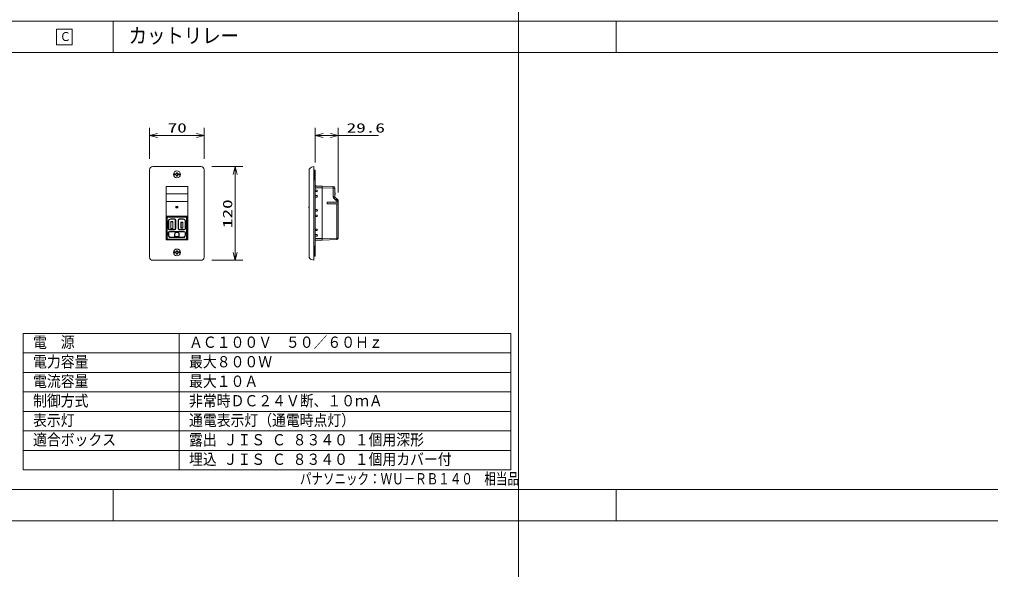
# Model space of a CAD drawing. Units: millimetres, scale not verified. Extents: x -811 to 811, y -280 to 280.
# Drawn here: x 153.6 to 402.6, y -139 to 2 of the extents above; entities that cross this region are included whole.
import ezdxf
from ezdxf.enums import TextEntityAlignment as Align

# ---------------------------------------------------------------- set-up
doc = ezdxf.new("R2010")
doc.units = ezdxf.units.MM
doc.header["$LTSCALE"] = 2
for name, color, linetype, lineweight in [('0-0_WAKU', 4, 'Continuous', 9), ('0-1_MOJI1', 7, 'Continuous', 9), ('0-2_SUNPO', 7, 'Continuous', 9), ('0-3_0', 7, 'Continuous', 9), ('0-6_GAIKEI', 4, 'Continuous', 9), ('0-8_WAKU-M', 7, 'Continuous', 9), ('0-9_(J)SP', 7, 'Continuous', 9)]:
    doc.layers.add(name, color=color, linetype=linetype, lineweight=lineweight)
doc.layers.add('0-5_相当品', color=4, linetype='Continuous')
doc.styles.add('ＭＳ ゴシック', font='')
doc.styles.get('ＭＳ ゴシック').set_extended_font_data('MS Gothic')

# ---------------------------------------------------------------- blocks, each defined once
blk = doc.blocks.new('_OPEN30')
at = {"layer": '0-3_0'}
blk.add_line((0, 0), (-2, 0), dxfattribs=at)
blk.add_lwpolyline([(-2, 0.536), (0, 0), (-2, -0.536)], dxfattribs=at)

msp = doc.modelspace()

# ---------------------------------------------------------------- linework, layer by layer
at = {"layer": '0-0_WAKU', "color": 3}
for p, q in [((154.595, -113.464), (154.595, -78.464)), ((154.595, -78.464), (279.595, -78.464)), ((194.595, -113.464), (194.595, -78.464)), ((279.595, -78.464), (279.595, -113.464)), ((154.595, -113.464), (279.595, -113.464))]:
    msp.add_line(p, q, dxfattribs=at)
at = {"layer": '0-0_WAKU'}
for p, q in [((154.595, -83.464), (279.595, -83.464)), ((154.595, -88.464), (279.595, -88.464)), ((154.595, -93.464), (279.595, -93.464)), ((154.595, -98.464), (279.595, -98.464)), ((154.595, -103.464), (279.595, -103.464)), ((154.595, -108.464), (279.595, -108.464))]:
    msp.add_line(p, q, dxfattribs=at)
at = {"layer": '0-2_SUNPO'}
for p, q in [((186.971, -33.707), (186.971, -25.732)), ((200.971, -33.707), (200.971, -25.732)), ((229.432, -34.618), (229.432, -25.732)), ((235.352, -42.367), (235.352, -25.732)), ((188.971, -27.732), (198.971, -27.732)), ((231.432, -27.732), (233.352, -27.732)), ((235.352, -27.732), (245.673, -27.732)), ((202.937, -35.707), (210.911, -35.707)), ((208.911, -37.707), (208.911, -57.707)), ((202.937, -59.707), (210.911, -59.707))]:
    msp.add_line(p, q, dxfattribs=at)
at = {"layer": '0-6_GAIKEI', "color": 7}
for p, q in [((186.971, -58.907), (186.971, -36.507)), ((187.771, -35.707), (200.171, -35.707)), ((200.971, -36.507), (200.971, -58.907)), ((227.872, -36.642), (227.872, -58.771)), ((229.072, -35.707), (228.465, -35.869)), ((229.072, -35.707), (229.072, -59.707)), ((229.432, -36.618), (229.072, -36.618)), ((229.192, -36.618), (229.192, -37.818)), ((229.432, -36.618), (229.432, -37.818)), ((229.192, -38.118), (229.072, -38.118)), ((229.432, -39.118), (229.072, -39.118)), ((229.192, -39.118), (229.192, -37.818)), ((229.432, -37.818), (229.432, -58.168)), ((227.872, -40.768), (227.872, -48.438)), ((231.226, -40.718), (229.432, -40.718)), ((234.062, -40.793), (231.237, -40.719)), ((234.452, -43.425), (234.452, -41.192)), ((196.747, -42.686), (191.187, -42.686)), ((191.187, -44.603), (196.747, -44.603)), ((234.976, -43.959), (234.523, -43.578)), ((235.352, -44.442), (235.352, -44.367)), ((235.352, -54.021), (235.352, -44.442)), ((229.432, -54.518), (231.226, -54.518)), ((231.237, -54.518), (234.962, -54.421)), ((229.072, -56.118), (229.432, -56.118)), ((229.072, -57.118), (229.192, -57.118)), ((229.192, -56.118), (229.192, -58.168)), ((200.171, -59.707), (187.771, -59.707)), ((229.072, -59.707), (228.465, -59.544)), ((229.072, -58.618), (229.432, -58.618)), ((229.192, -58.168), (229.192, -58.618)), ((229.432, -58.168), (229.432, -58.618))]:
    msp.add_line(p, q, dxfattribs=at)
at = {"layer": '0-6_GAIKEI'}
for p, q in [((194.101, -37.257), (194.101, -37.507)), ((229.175, -36.618), (229.175, -38.118)), ((229.432, -36.818), (229.192, -36.818)), ((229.432, -37.028), (229.192, -37.028)), ((229.432, -37.068), (229.192, -37.068)), ((229.432, -37.168), (229.192, -37.168)), ((193.201, -37.577), (193.771, -37.577)), ((193.521, -37.577), (193.521, -37.837)), ((193.841, -38.157), (193.841, -37.907)), ((193.841, -38.157), (194.101, -38.157)), ((194.101, -38.157), (194.101, -37.907)), ((194.741, -37.577), (194.171, -37.577)), ((194.741, -37.837), (194.171, -37.837)), ((194.421, -37.577), (194.421, -37.837)), ((194.741, -37.577), (194.741, -37.837)), ((229.432, -37.718), (229.192, -37.718)), ((229.432, -37.818), (229.192, -37.818)), ((229.432, -37.918), (229.192, -37.918)), ((191.187, -48.418), (191.187, -40.788)), ((191.207, -40.768), (196.727, -40.768)), ((196.747, -40.788), (196.747, -48.418)), ((229.432, -41.118), (231.237, -41.118)), ((229.432, -41.718), (229.832, -41.718)), ((229.832, -42.118), (229.432, -42.118)), ((229.452, -40.548), (229.532, -40.548)), ((229.452, -40.718), (229.452, -40.548)), ((229.532, -40.548), (229.702, -40.718)), ((231.226, -40.718), (231.226, -54.518)), ((231.237, -41.118), (234.062, -41.192)), ((231.237, -54.118), (231.237, -41.118)), ((234.062, -41.192), (234.062, -43.425)), ((234.452, -41.192), (234.062, -41.192)), ((229.432, -43.118), (229.832, -43.118)), ((229.832, -43.518), (229.432, -43.518)), ((234.452, -43.425), (234.062, -43.425)), ((234.277, -43.885), (234.73, -44.265)), ((234.452, -42.458), (234.522, -42.458)), ((234.452, -42.858), (234.522, -42.858)), ((234.522, -42.458), (234.522, -42.858)), ((234.962, -44.764), (235.352, -44.764)), ((234.962, -44.764), (234.962, -44.818)), ((193.695, -45.967), (193.695, -46.31)), ((194.238, -45.967), (193.695, -45.967)), ((193.695, -45.967), (193.715, -45.987)), ((193.715, -46.29), (193.695, -46.31)), ((193.695, -46.31), (194.238, -46.31)), ((193.716, -45.987), (193.817, -46.088)), ((193.716, -46.29), (193.817, -46.188)), ((193.717, -45.988), (193.717, -46.288)), ((194.217, -45.988), (193.717, -45.988)), ((193.717, -46.288), (194.217, -46.288)), ((193.817, -46.188), (193.817, -46.088)), ((194.117, -46.188), (193.817, -46.188)), ((194.117, -46.088), (194.117, -46.188)), ((194.117, -46.188), (194.218, -46.29)), ((194.217, -46.288), (194.217, -45.988)), ((194.238, -45.967), (194.218, -45.987)), ((194.223, -46.295), (194.218, -46.29)), ((194.238, -46.31), (194.223, -46.295)), ((194.238, -46.31), (194.238, -45.967)), ((227.772, -46.088), (227.872, -45.988)), ((227.772, -46.088), (227.772, -46.188)), ((227.772, -46.188), (227.872, -46.288)), ((229.432, -46.718), (229.832, -46.718)), ((229.832, -47.118), (229.432, -47.118)), ((234.962, -45.218), (234.962, -54.021)), ((191.207, -48.458), (191.207, -48.438)), ((196.727, -48.438), (191.207, -48.438)), ((191.467, -48.898), (191.267, -48.899)), ((191.267, -48.898), (191.267, -54.098)), ((191.397, -48.458), (191.397, -48.603)), ((191.417, -48.586), (191.417, -48.458)), ((191.542, -48.518), (191.417, -48.518)), ((191.467, -48.898), (191.467, -54.098)), ((191.667, -48.698), (191.667, -48.498)), ((196.267, -48.698), (191.667, -48.698)), ((191.767, -49.698), (191.767, -51.598)), ((191.867, -49.698), (191.767, -49.698)), ((191.867, -49.698), (191.867, -51.598)), ((192.367, -49.098), (193.367, -49.098)), ((192.367, -49.198), (192.367, -49.098)), ((192.367, -49.198), (193.367, -49.198)), ((192.392, -49.758), (192.952, -49.758)), ((192.392, -49.758), (192.392, -51.618)), ((192.392, -49.758), (192.452, -49.818)), ((192.952, -49.758), (192.892, -49.818)), ((192.952, -51.618), (192.952, -49.758)), ((193.367, -49.198), (193.367, -49.098)), ((193.567, -49.398), (193.667, -49.398)), ((193.567, -51.598), (193.567, -49.398)), ((193.667, -51.598), (193.667, -49.398)), ((194.267, -49.398), (194.267, -51.598)), ((194.367, -49.398), (194.267, -49.398)), ((194.367, -49.398), (194.367, -51.598)), ((194.567, -49.098), (195.567, -49.098)), ((194.567, -49.198), (194.567, -49.098)), ((194.567, -49.198), (195.567, -49.198)), ((195.567, -49.198), (195.567, -49.098)), ((196.067, -49.698), (196.167, -49.698)), ((196.067, -51.598), (196.067, -49.698)), ((196.167, -51.598), (196.167, -49.698)), ((196.517, -48.518), (196.392, -48.518)), ((196.467, -54.098), (196.467, -48.898)), ((196.467, -48.898), (196.667, -48.898)), ((196.517, -48.586), (196.517, -48.458)), ((196.537, -48.603), (196.537, -48.458)), ((196.667, -48.898), (196.667, -54.098)), ((196.727, -48.438), (196.727, -48.458)), ((196.767, -48.418), (196.747, -48.418)), ((196.747, -48.458), (196.747, -54.448)), ((196.756, -48.447), (196.761, -48.453)), ((229.432, -48.118), (229.832, -48.118)), ((229.832, -48.518), (229.432, -48.518)), ((191.867, -51.598), (191.767, -51.598)), ((192.067, -51.798), (192.067, -51.898)), ((193.367, -51.798), (192.067, -51.798)), ((193.367, -51.898), (192.067, -51.898)), ((192.452, -49.818), (192.892, -49.818)), ((192.452, -49.818), (192.452, -51.558)), ((192.892, -51.558), (192.452, -51.558)), ((192.892, -51.558), (192.892, -49.818)), ((192.952, -51.618), (192.892, -51.558)), ((193.367, -51.798), (193.367, -51.898)), ((193.567, -51.598), (193.667, -51.598)), ((194.367, -51.598), (194.267, -51.598)), ((194.567, -51.798), (194.567, -51.898)), ((195.867, -51.798), (194.567, -51.798)), ((195.867, -51.898), (194.567, -51.898)), ((194.992, -49.928), (195.532, -49.928)), ((194.992, -49.928), (194.992, -51.448)), ((195.052, -49.988), (194.992, -49.928)), ((195.052, -51.388), (194.992, -51.448)), ((195.532, -51.448), (194.992, -51.448)), ((195.052, -49.988), (195.472, -49.988)), ((195.052, -49.988), (195.052, -51.388)), ((195.472, -51.388), (195.052, -51.388)), ((195.472, -49.988), (195.532, -49.928)), ((195.472, -51.388), (195.472, -49.988)), ((195.472, -51.388), (195.532, -51.448)), ((195.532, -51.448), (195.532, -49.928)), ((195.867, -51.798), (195.867, -51.898)), ((196.067, -51.598), (196.167, -51.598)), ((229.432, -51.718), (229.832, -51.718)), ((229.832, -52.118), (229.432, -52.118)), ((229.552, -52.118), (229.552, -51.718)), ((191.467, -54.098), (191.267, -54.099)), ((191.667, -54.298), (196.267, -54.298)), ((191.667, -54.298), (191.667, -54.498)), ((191.667, -54.498), (196.267, -54.498)), ((191.767, -52.598), (191.767, -53.298)), ((191.867, -52.598), (191.767, -52.598)), ((191.867, -53.298), (191.767, -53.298)), ((191.867, -52.598), (191.867, -53.298)), ((192.067, -52.298), (195.867, -52.298)), ((192.067, -52.398), (192.067, -52.298)), ((192.067, -52.398), (195.867, -52.398)), ((192.367, -53.798), (192.367, -53.898)), ((195.567, -53.798), (192.367, -53.798)), ((195.567, -53.898), (192.367, -53.898)), ((193.369, -53.088), (193.369, -53.686)), ((193.369, -53.088), (193.429, -53.088)), ((193.369, -53.686), (193.429, -53.626)), ((194.565, -53.686), (193.369, -53.686)), ((193.429, -53.088), (193.429, -53.626)), ((194.505, -53.626), (193.429, -53.626)), ((194.505, -53.626), (194.505, -53.088)), ((194.565, -53.088), (194.505, -53.088)), ((194.565, -53.686), (194.505, -53.626)), ((194.565, -53.686), (194.565, -53.088)), ((195.567, -53.798), (195.567, -53.898)), ((195.867, -52.398), (195.867, -52.298)), ((196.067, -52.598), (196.167, -52.598)), ((196.067, -53.298), (196.067, -52.598)), ((196.067, -53.298), (196.167, -53.298)), ((196.167, -53.298), (196.167, -52.598)), ((196.267, -54.298), (196.267, -54.498)), ((196.467, -54.098), (196.667, -54.099)), ((229.432, -53.118), (229.832, -53.118)), ((229.832, -53.518), (229.432, -53.518)), ((231.237, -54.118), (229.432, -54.118)), ((234.962, -54.021), (231.237, -54.118)), ((234.962, -54.021), (235.352, -54.021)), ((193.841, -57.257), (193.841, -57.507)), ((194.101, -57.257), (193.841, -57.257)), ((194.101, -57.257), (194.101, -57.507)), ((229.175, -57.118), (229.175, -58.618)), ((193.201, -57.577), (193.771, -57.577)), ((193.201, -57.577), (193.201, -57.837)), ((193.201, -57.837), (193.771, -57.837)), ((193.521, -57.577), (193.521, -57.837)), ((193.841, -58.157), (193.841, -57.907)), ((193.841, -58.157), (194.101, -58.157)), ((194.101, -58.157), (194.101, -57.907)), ((194.741, -57.577), (194.171, -57.577)), ((194.421, -57.577), (194.421, -57.837)), ((229.432, -57.318), (229.192, -57.318)), ((229.432, -57.418), (229.192, -57.418)), ((229.432, -57.518), (229.192, -57.518)), ((229.432, -58.068), (229.192, -58.068)), ((229.432, -58.168), (229.192, -58.168)), ((229.432, -58.208), (229.192, -58.208)), ((229.432, -58.418), (229.192, -58.418))]:
    msp.add_line(p, q, dxfattribs=at)
for points in [[(194.101, -37.257), (193.841, -37.257), (193.841, -37.507)], [(193.201, -37.577), (193.201, -37.837), (193.771, -37.837)], [(234.962, -45.218), (232.509, -45.218), (232.509, -44.818), (234.962, -44.818)], [(194.218, -46.29), (193.715, -46.29), (193.715, -45.987)], [(193.715, -45.987), (194.218, -45.987), (194.218, -46.29)], [(193.817, -46.088), (194.117, -46.088), (194.218, -45.987)], [(191.187, -54.448), (191.187, -48.458), (196.747, -48.458)], [(196.267, -48.698), (196.267, -48.498), (191.667, -48.498)], [(192.952, -51.618), (192.392, -51.618), (192.452, -51.558)], [(194.741, -57.577), (194.741, -57.837), (194.171, -57.837)]]:
    msp.add_lwpolyline(points, dxfattribs=at)
at = {"layer": '0-6_GAIKEI', "color": 7}
msp.add_lwpolyline([(196.747, -54.498), (191.187, -54.498), (191.187, -40.768), (196.747, -40.768)], close=True, dxfattribs=at)
for points in [[(235.198, -44.145), (235.181, -44.131), (235.167, -44.119), (235.153, -44.107), (235.138, -44.094), (235.119, -44.078), (235.1, -44.062), (235.083, -44.049), (235.069, -44.036), (235.055, -44.025), (235.044, -44.016), (235.028, -44.002), (235.02, -43.995), (235.012, -43.989), (235.005, -43.983), (234.996, -43.975), (234.989, -43.969), (234.983, -43.965), (234.978, -43.96), (234.976, -43.959)], [(235.261, -44.198), (235.251, -44.19), (235.244, -44.183), (235.235, -44.176), (235.226, -44.168), (235.214, -44.158), (235.198, -44.145)], [(235.28, -44.214), (235.28, -44.213), (235.279, -44.213), (235.278, -44.211), (235.276, -44.21), (235.273, -44.208), (235.27, -44.205), (235.267, -44.202), (235.261, -44.198)]]:
    msp.add_lwpolyline(points, dxfattribs=at)
at = {"layer": '0-6_GAIKEI'}
for centre in [(193.971, -37.707), (193.971, -57.707)]:
    msp.add_circle(centre, 0.883, dxfattribs=at)
at = {"layer": '0-6_GAIKEI', "color": 7}
for centre, radius, start, end in [((187.771, -36.507), 0.8, 90, 180), ((200.171, -36.507), 0.8, 0, 90), ((228.672, -36.642), 0.8, 104.99859, 180), ((234.052, -41.192), 0.4, 0, 88.5), ((234.655, -43.424), 0.203, 180.41456, 229.58545), ((235.152, -44.367), 0.2, 0, 50), ((234.952, -54.021), 0.4, 271.5, 0), ((187.771, -58.907), 0.8, 180, 270), ((200.171, -58.907), 0.8, 270, 0), ((228.672, -58.771), 0.8, 180, 255.00141)]:
    msp.add_arc(centre, radius, start, end, dxfattribs=at)
at = {"layer": '0-6_GAIKEI'}
for centre, radius, start, end in [((193.771, -37.507), 0.07, 270, 0), ((193.771, -37.907), 0.07, 0, 90), ((194.171, -37.507), 0.07, 180, 270), ((194.171, -37.907), 0.07, 90, 180), ((191.207, -40.788), 0.02, 90, 180), ((196.727, -40.788), 0.02, 0, 90), ((229.832, -41.918), 0.2, 270, 90), ((231.226, -41.118), 0.4, 88.5, 90), ((229.832, -43.318), 0.2, 270, 90), ((234.662, -43.425), 0.6, 180, 229.99991), ((234.311, -44.764), 0.651, 24.99635, 49.99893), ((215.349, -2.896), 45.959, 295.17726, 295.64879), ((234.311, -44.764), 0.651, 0, 24.99675), ((231.4, -48.227), 5.454, 49.64631, 49.98812), ((228.615, -51.505), 9.755, 49.45447, 49.64509), ((195.179, -90.589), 61.19, 49.42343, 49.4538), ((235, -48.087), 3.268, 88.27906, 90.65933), ((245.082, -32.317), 15.53, 229.42775, 229.54761), ((240.962, -37.149), 9.18, 229.5506, 229.75324), ((239.076, -39.376), 6.262, 229.75012, 230.04479), ((237.728, -40.987), 4.161, 230.0408, 230.46943), ((237.213, -41.609), 3.353, 230.4813, 230.99398), ((235.072, -45.464), 0.645, 83.98548, 87.66475), ((237.423, -41.349), 3.687, 231.00291, 231.46198), ((238.224, -40.343), 4.973, 231.466, 231.79376), ((240.581, -37.349), 8.784, 231.79452, 231.97116), ((287.553, 22.715), 85.034, 231.97296, 231.99025), ((229.878, -51.08), 8.626, 51.8323, 51.99311), ((235.139, -44.215), 0.0921, 37.51704, 49.8455), ((233.009, -47.097), 3.559, 51.46868, 51.83602), ((235.124, -44.226), 0.11, 27.08921, 37.49241), ((235.1, -44.238), 0.137, 18.58814, 27.10313), ((233.962, -45.9), 2.029, 50.86431, 51.47262), ((235.06, -44.252), 0.179, 11.92283, 18.58221), ((234.986, -44.268), 0.256, 7.14365, 11.93253), ((238.634, -44.569), 3.397, 178.94913, 179.45808), ((239.396, -44.575), 4.159, 179.47002, 179.90099), ((241.378, -44.579), 6.141, 179.89712, 180.19907), ((243.965, -44.571), 8.728, 180.19595, 180.41011), ((131.312, -45.669), 103.93, 0.5353, 0.55327), ((239.021, -44.577), 3.784, 178.4902, 178.94032), ((249.081, -44.533), 13.844, 180.41335, 180.54843), ((225.019, -44.794), 10.219, 0.35184, 0.53461), ((229.704, -44.765), 5.535, 0.01221, 0.35057), ((234.842, -44.286), 0.4, 4.06067, 7.18297), ((244.998, -44.76), 9.764, 178.01151, 178.17145), ((240.46, -44.615), 5.223, 178.17212, 178.48624), ((-518.71, -18.22), 754.405, 358.00968, 358.01164), ((234.671, -44.299), 0.572, 1.94333, 4.13267), ((227.616, -44.13), 7.63, 358.00872, 358.19168), ((234.456, -44.306), 0.787, 0.29088, 1.93954), ((234.417, -45.342), 1.308, 49.86734, 50.88609), ((233.29, -44.3), 1.953, 358.57711, 359.21476), ((231.893, -44.265), 3.35, 358.18793, 358.58094), ((233.975, -44.308), 1.268, 359.18882, 0.29419), ((234.737, -44.962), 0.812, 48.33134, 49.87249), ((234.889, -44.792), 0.584, 46.24502, 48.32925), ((235.009, -44.667), 0.411, 43.32926, 46.30962), ((235.12, -44.563), 0.259, 38.71739, 43.37914), ((235.182, -44.513), 0.179, 32.1098, 38.73299), ((235.22, -44.489), 0.135, 23.48608, 32.10586), ((235.245, -44.479), 0.108, 12.84828, 23.49785), ((235.262, -44.475), 0.0899, 0, 12.82102), ((229.832, -46.918), 0.2, 270, 90), ((235, -41.95), 3.268, 269.34067, 271.72094), ((235.072, -44.573), 0.645, 272.33525, 276.01452), ((235.103, -45.172), 0.351, 77.63255, 84.09584), ((235.103, -44.865), 0.351, 275.90416, 282.36745), ((235.136, -45.026), 0.201, 67.15785, 77.78879), ((235.136, -45.011), 0.201, 282.21121, 292.84215), ((235.16, -45.072), 0.136, 293.25082, 304.99409), ((235.16, -44.965), 0.136, 55.01495, 66.75159), ((235.164, -44.96), 0.129, 32.50159, 55.16359), ((235.162, -45.075), 0.132, 304.98323, 319.87134), ((235.17, -45.082), 0.121, 319.8758, 327.82382), ((235.112, -44.987), 0.188, 11.60338, 30.7504), ((235.112, -45.05), 0.188, 329.2496, 348.39662), ((234.976, -45.017), 0.327, 359.69929, 11.99811), ((234.976, -45.02), 0.327, 348.00189, 0.30071), ((191.207, -48.418), 0.02, 180, 270), ((191.204, -48.38), 0.0723, 256.25425, 272.22258), ((191.667, -48.898), 0.4, 90, 180), ((191.667, -48.898), 0.2, 90, 180), ((192.367, -49.698), 0.6, 90, 180), ((192.367, -49.698), 0.5, 90, 180), ((193.367, -49.398), 0.3, 0, 90), ((193.367, -49.398), 0.2, 0, 90), ((194.567, -49.398), 0.3, 90, 180), ((194.567, -49.398), 0.2, 90, 180), ((195.567, -49.698), 0.6, 0, 90), ((195.567, -49.698), 0.5, 0, 90), ((196.267, -48.898), 0.4, 0, 90), ((196.267, -48.898), 0.2, 0, 90), ((196.727, -48.418), 0.02, 270, 0), ((196.73, -48.38), 0.0723, 267.77742, 291.28751), ((196.747, -48.438), 0.02, 270, 0), ((196.689, -48.421), 0.0723, 338.71249, 2.22258), ((229.832, -48.318), 0.2, 270, 90), ((192.067, -51.598), 0.3, 180, 270), ((192.067, -51.598), 0.2, 180, 270), ((193.367, -51.598), 0.3, 270, 0), ((193.367, -51.598), 0.2, 270, 0), ((194.567, -51.598), 0.3, 180, 270), ((194.567, -51.598), 0.2, 180, 270), ((195.867, -51.598), 0.3, 270, 0), ((195.867, -51.598), 0.2, 270, 0), ((229.832, -51.918), 0.2, 270, 90), ((191.667, -54.098), 0.4, 180, 270), ((191.667, -54.098), 0.2, 180, 270), ((192.067, -52.598), 0.3, 90, 180), ((192.367, -53.298), 0.6, 180, 270), ((192.067, -52.598), 0.2, 90, 180), ((192.367, -53.298), 0.5, 180, 270), ((193.967, -53.088), 0.598, 0, 180), ((193.967, -53.088), 0.538, 0, 180), ((195.567, -53.298), 0.6, 270, 0), ((195.567, -53.298), 0.5, 270, 0), ((195.867, -52.598), 0.3, 0, 90), ((195.867, -52.598), 0.2, 0, 90), ((196.267, -54.098), 0.4, 270, 0), ((196.267, -54.099), 0.2, 270, 0), ((229.832, -53.318), 0.2, 270, 90), ((231.226, -54.118), 0.4, 270, 271.5), ((193.771, -57.507), 0.07, 270, 0), ((193.771, -57.907), 0.07, 0, 90), ((194.171, -57.507), 0.07, 180, 270), ((194.171, -57.907), 0.07, 90, 180)]:
    msp.add_arc(centre, radius, start, end, dxfattribs=at)
for centre, major_axis, ratio, start_param, end_param in [((231.226, -41.118), (-0.01, -0.4), 0.026168, 1.5714816, 3.1415927), ((234.052, -41.192), (-0.01, -0.4), 0.026168, 1.5714816, 3.1415927), ((234.266, -43.885), (-0.257, -0.306), 0.020056, 1.5876233, 3.1415927), ((234.719, -44.265), (0.257, 0.306), 0.020056, 4.729216, 6.2831853), ((231.226, -54.118), (0.01, -0.4), 0.026168, 6.2831853, 7.8532964), ((234.952, -54.021), (0.01, -0.4), 0.026168, 6.2831853, 7.8532964)]:
    msp.add_ellipse(centre, major_axis=major_axis, ratio=ratio, start_param=start_param, end_param=end_param, dxfattribs=at)
at = {"layer": '0-8_WAKU-M'}
for p, q in [((281.595, 241.536), (281.595, -238.464)), ((23.595, 1.536), (797.595, 1.536)), ((177.595, 1.536), (177.595, -6.464)), ((306.595, 1.536), (306.595, -6.464)), ((23.595, -6.464), (797.595, -6.464)), ((23.595, -118.464), (797.595, -118.464)), ((177.595, -118.464), (177.595, -126.464)), ((306.595, -118.464), (306.595, -126.464)), ((23.595, -126.464), (797.595, -126.464))]:
    msp.add_line(p, q, dxfattribs=at)
at = {"layer": '0-9_(J)SP'}
for q in [(163.095, -0.464), (167.095, -4.464)]:
    msp.add_line((163.095, -4.464), q, dxfattribs=at)
msp.add_lwpolyline([(163.095, -0.464), (167.095, -0.464), (167.095, -4.464)], dxfattribs=at)

# ---------------------------------------------------------------- block references
at = {"layer": '0-2_SUNPO'}
for p, rotation in [((186.971, -27.732), 180), ((229.432, -27.732), 180), ((208.911, -35.707), 90), ((208.911, -59.707), 270)]:
    msp.add_blockref('_OPEN30', p, dxfattribs=dict(at, rotation=rotation))
for p in [(200.971, -27.732), (235.352, -27.732)]:
    msp.add_blockref('_OPEN30', p, dxfattribs=at)

# ---------------------------------------------------------------- texts
at = {"layer": '0-1_MOJI1', "style": 'ＭＳ ゴシック', "width": 0.9}
for s, height, p in [('カットリレー', 3.842, (181.595, -5.204)), ('電\u3000源', 2.889, (157.095, -83.019)), ('ＡＣ１００Ｖ\u3000５０／６０Ｈｚ', 2.889, (197.095, -83.019)), ('電力容量', 2.889, (157.095, -88.019)), ('最大８００Ｗ', 2.889, (197.095, -88.019)), ('電流容量', 2.889, (157.095, -93.019)), ('最大１０Ａ', 2.889, (197.095, -93.019)), ('制御方式', 2.889, (157.095, -98.019)), ('非常時ＤＣ２４Ｖ断、１０ｍＡ', 2.889, (197.095, -98.019)), ('表示灯', 2.889, (157.095, -103.019)), ('通電表示灯（通電時点灯）', 2.889, (197.095, -103.019)), ('適合ボックス', 2.889, (157.095, -108.019)), ('露出 ＪＩＳ Ｃ ８３４０ １個用深形', 2.886, (197.095, -108.019)), ('埋込 ＪＩＳ Ｃ ８３４０ １個用カバー付 ', 2.886, (197.095, -113.019))]:
    msp.add_text(s, height=height, dxfattribs=at).set_placement(p, align=Align.BOTTOM_LEFT)
at = {"layer": '0-2_SUNPO', "style": 'ＭＳ ゴシック', "width": 1.5}
for s, p in [('70', (191.59, -27.695)), ('29.6', (237.495, -27.695))]:
    msp.add_text(s, height=2.405, dxfattribs=at).set_placement(p, align=Align.BOTTOM_LEFT)
msp.add_text('120', height=2.405, rotation=90, dxfattribs=at).set_placement((208.874, -51.457), align=Align.BOTTOM_LEFT)
at = {"layer": '0-5_相当品', "style": 'ＭＳ ゴシック', "width": 0.75}
msp.add_text('パナソニック：ＷＵ－ＲＢ１４０\u3000相当品', height=2.889, dxfattribs=at).set_placement((225.515, -118.019), align=Align.BOTTOM_LEFT)
at = {"layer": '0-9_(J)SP', "style": 'ＭＳ ゴシック', "width": 0.9}
msp.add_text('Ｃ', height=2.309, dxfattribs=at).set_placement((163.952, -4.212), align=Align.BOTTOM_LEFT)

doc.saveas('drawing.dxf')
